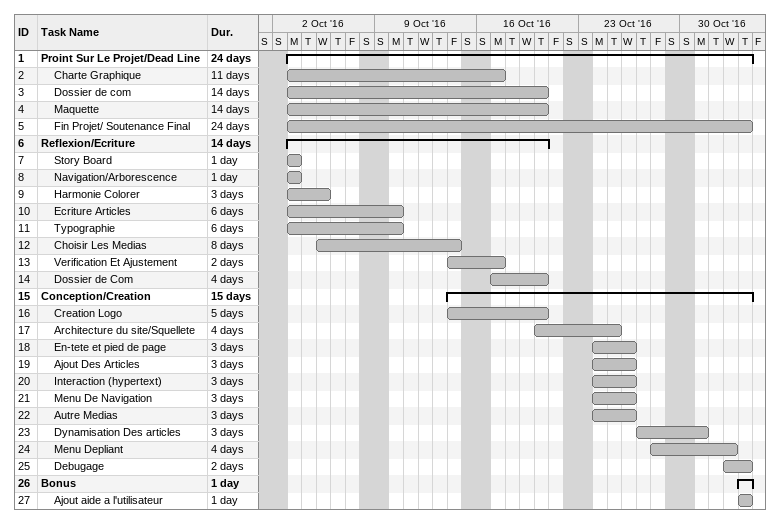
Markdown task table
| ID | Level | Task | Duration | Start | Finish |
|---|---|---|---|---|---|
| 1 | 1 | **Proint Sur Le Projet/Dead Line** | 24d | 2016-10-03 | 2016-11-03 |
| 2 | 2 | Charte Graphique | 11d | 2016-10-03 | 2016-10-17 |
| 3 | 2 | Dossier de com | 14d | 2016-10-03 | 2016-10-20 |
| 4 | 2 | Maquette | 14d | 2016-10-03 | 2016-10-20 |
| 5 | 2 | Fin Projet/ Soutenance Final | 24d | 2016-10-03 | 2016-11-03 |
| 6 | 1 | **Reflexion/Ecriture** | 14d | 2016-10-03 | 2016-10-20 |
| 7 | 2 | Story Board | 1d | 2016-10-03 | 2016-10-03 |
| 8 | 2 | Navigation/Arborescence | 1d | 2016-10-03 | 2016-10-03 |
| 9 | 2 | Harmonie Colorer | 3d | 2016-10-03 | 2016-10-05 |
| 10 | 2 | Ecriture Articles | 6d | 2016-10-03 | 2016-10-10 |
| 11 | 2 | Typographie | 6d | 2016-10-03 | 2016-10-10 |
| 12 | 2 | Choisir Les Medias | 8d | 2016-10-05 | 2016-10-14 |
| 13 | 2 | Verification Et Ajustement | 2d | 2016-10-14 | 2016-10-17 |
| 14 | 2 | Dossier de Com | 4d | 2016-10-17 | 2016-10-20 |
| 15 | 1 | **Conception/Creation** | 15d | 2016-10-14 | 2016-11-03 |
| 16 | 2 | Creation Logo | 5d | 2016-10-14 | 2016-10-20 |
| 17 | 2 | Architecture du site/Squellete | 4d | 2016-10-20 | 2016-10-25 |
| 18 | 2 | En-tete et pied de page | 3d | 2016-10-24 | 2016-10-26 |
| 19 | 2 | Ajout Des Articles | 3d | 2016-10-24 | 2016-10-26 |
| 20 | 2 | Interaction (hypertext) | 3d | 2016-10-24 | 2016-10-26 |
| 21 | 2 | Menu De Navigation | 3d | 2016-10-24 | 2016-10-26 |
| 22 | 2 | Autre Medias | 3d | 2016-10-24 | 2016-10-26 |
| 23 | 2 | Dynamisation Des articles | 3d | 2016-10-27 | 2016-10-31 |
| 24 | 2 | Menu Depliant | 4d | 2016-10-28 | 2016-11-02 |
| 25 | 2 | Debugage | 2d | 2016-11-02 | 2016-11-03 |
| 26 | 1 | **Bonus** | 1d | 2016-11-03 | 2016-11-03 |
| 27 | 2 | Ajout aide a l'utilisateur | 1d | 2016-11-03 | 2016-11-03 |
